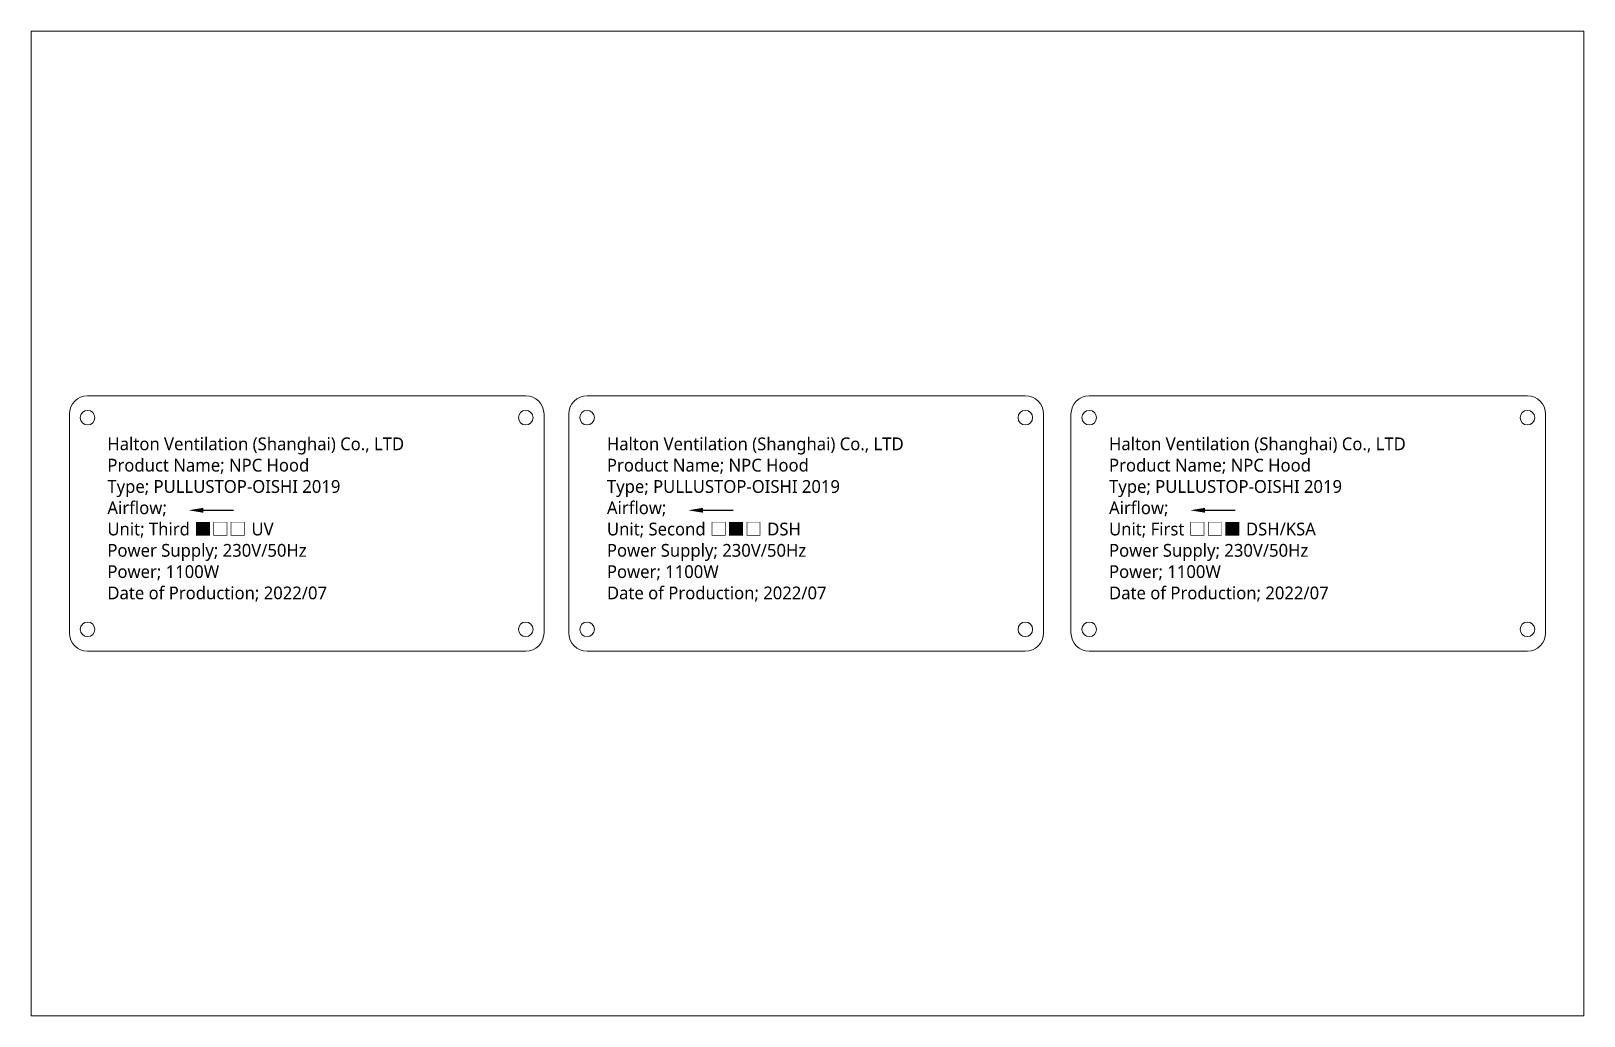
# Paper-space layout 'Layout1' of a CAD drawing. Header units: millimetres. Extents: x 40 to 364, y 26 to 231.
# The model-space entities are those that its viewports show. They can reach past a viewport. Long polylines and large blocks are cut down to what shows.
import ezdxf

# ---------------------------------------------------------------- set-up
doc = ezdxf.new("R2010")
doc.units = ezdxf.units.MM

msp = doc.modelspace()

# ---------------------------------------------------------------- linework, layer by layer
at = {"color": 7, "linetype": 'Continuous', "lineweight": 15}
for p, q in [((66.31, 35), (-53.69, 35)), ((203.12, 35), (83.12, 35)), ((340.63, 35), (220.63, 35)), ((-58.69, 30), (-58.69, -30)), ((71.31, -30), (71.31, 30)), ((78.12, 30), (78.12, -30)), ((208.12, -30), (208.12, 30)), ((215.63, 30), (215.63, -30)), ((345.63, -30), (345.63, 30)), ((-53.69, -35), (66.31, -35)), ((83.12, -35), (203.12, -35)), ((220.63, -35), (340.63, -35))]:
    msp.add_line(p, q, dxfattribs=at)
at = {"linetype": 'ByBlock', "lineweight": -2}
for points in [[(-22, 3.62), (-13.71, 3.62)], [(114.81, 3.62), (123.09, 3.62)], [(252.32, 3.62), (260.6, 3.62)]]:
    msp.add_lwpolyline(points, dxfattribs=at)
at = {"color": 7, "linetype": 'Continuous', "lineweight": 15}
for centre in [(-53.69, 29), (66.31, 29), (83.12, 29), (203.12, 29), (220.63, 29), (340.63, 29), (-53.69, -29), (66.31, -29), (83.12, -29), (203.12, -29), (220.63, -29), (340.63, -29)]:
    msp.add_circle(centre, 2, dxfattribs=at)
for centre, start, end in [((-53.69, 30), 90, 180), ((66.31, 30), 0, 90), ((83.12, 30), 90, 180), ((203.12, 30), 0, 90), ((220.63, 30), 90, 180), ((340.63, 30), 0, 90), ((-53.69, -30), 180, 270), ((66.31, -30), 270, 0), ((83.12, -30), 180, 270), ((203.12, -30), 270, 0), ((220.63, -30), 180, 270), ((340.63, -30), 270, 0)]:
    msp.add_arc(centre, 5, start, end, dxfattribs=at)
for points in [[(-22, 2.96), (-26, 3.62), (-22, 4.29)], [(114.81, 2.96), (110.81, 3.62), (114.81, 4.29)], [(252.32, 2.96), (248.32, 3.62), (252.32, 4.29)]]:
    msp.add_solid(points)

# ---------------------------------------------------------------- texts
at = {"char_height": 3.5, "width": 146.0975, "attachment_point": 1}
for s, insert in [('{\\f@微软雅黑|b0|i0|c0|p0;Halton Ventilation (Shanghai) Co., LTD\\PProduct Name; NPC Hood\\PType; PULLUSTOP-OISHI 2019\\PAirflow;  \\fArial|b0|i0|c0|p0;\\P\\f@微软雅黑|b0|i0|c0|p0;Unit; Third \\fArial|b0|i0|c0|p0;■□□ \\f@微软雅黑|b0|i0|c0|p0;UV\\PPower Supply; 230V/50Hz\\PPower; 1100W\\PDate of Production; 2022/07 }', (-48.27, 23.57)), ('{\\f@微软雅黑|b0|i0|c0|p0;Halton Ventilation (Shanghai) Co., LTD\\PProduct Name; NPC Hood\\PType; PULLUSTOP-OISHI 2019\\PAirflow;  \\fArial|b0|i0|c0|p0;\\P\\f@微软雅黑|b0|i0|c0|p0;Unit; Second \\fArial|b0|i0|c0|p0;□■□ \\f@微软雅黑|b0|i0|c0|p0;DSH\\PPower Supply; 230V/50Hz\\PPower; 1100W\\PDate of Production; 2022/07 }', (88.54, 23.57)), ('{\\f@微软雅黑|b0|i0|c0|p0;Halton Ventilation (Shanghai) Co., LTD\\PProduct Name; NPC Hood\\PType; PULLUSTOP-OISHI 2019\\PAirflow;  \\fArial|b0|i0|c0|p0;\\P\\f@微软雅黑|b0|i0|c0|p0;Unit; First \\fArial|b0|i0|c0|p0;□□■ \\f@微软雅黑|b0|i0|c0|p0;DSH/KSA\\PPower Supply; 230V/50Hz\\PPower; 1100W\\PDate of Production; 2022/07 }', (226.05, 23.57))]:
    msp.add_mtext(s, dxfattribs=dict(at, insert=insert))

psp = doc.layouts.get("Layout1")

# ---------------------------------------------------------------- viewports
at = {"layer": '0'}
psp.add_viewport(center=(202.5, 128.5), size=(324, 205.6), view_center_point=(143.47, 0), view_height=269.8727, dxfattribs=at)

doc.saveas('drawing.dxf')
